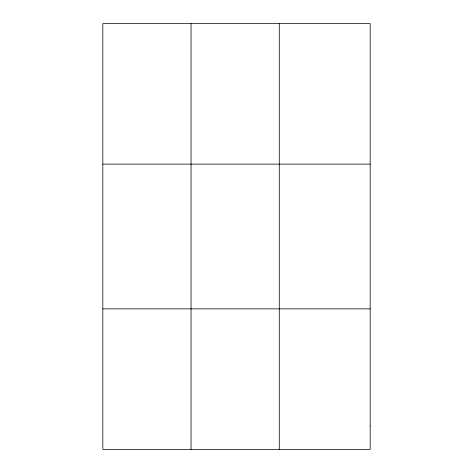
<?xml version="1.0" encoding="UTF-8"?>
<svg xmlns="http://www.w3.org/2000/svg" width="473" height="473" viewBox="0 0 473 473"><rect width="100%" height="100%" fill="white"/><g stroke="black" fill="none" stroke-linecap="round" stroke-linejoin="round"><path stroke-width="0.71" d="M191.051 449.35L191.051 23.65M279.277 449.35L279.277 23.65M102.818 164.131L370.182 164.131M102.818 308.869L370.182 308.869M370.182 425.937L370.182 449.35L102.818 449.35L102.818 23.65L370.182 23.65L370.182 425.937"/></g></svg>
